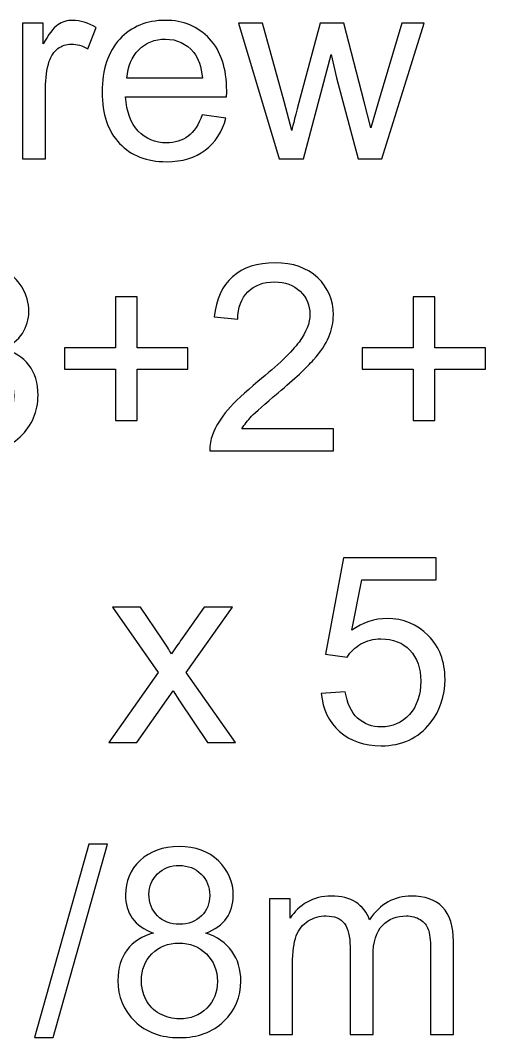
# Model space of a CAD drawing. Header units: centimetres. Extents: x -108 to -8, y -16 to 21.
# Drawn here: x -101.29 to -96.77, y 10.69 to 20.58 of the extents above; entities that cross this region are included whole.
import ezdxf

# ---------------------------------------------------------------- set-up
doc = ezdxf.new("R2010")
doc.units = ezdxf.units.CM
doc.header["$MEASUREMENT"] = 0
doc.layers.add('Layer 1', color=7, linetype='Continuous')

msp = doc.modelspace()

# ---------------------------------------------------------------- linework, layer by layer
at = {"layer": 'Layer 1', "color": 250}
for points, knots in [([(-101.27295, 19.23282), (-101.27295, 19.23282), (-101.27295, 20.55108), (-101.27295, 20.55108), (-101.27295, 20.55108), (-101.07229, 20.55108), (-101.07229, 20.55108), (-101.07229, 20.55108), (-101.07229, 20.34915), (-101.07229, 20.34915), (-101.02107, 20.44271), (-100.97365, 20.50451), (-100.93005, 20.53415), (-100.88645, 20.5642), (-100.83861, 20.57902), (-100.78654, 20.57902), (-100.71119, 20.57902), (-100.63456, 20.55531), (-100.55667, 20.50832), (-100.55667, 20.50832), (-100.63626, 20.30216), (-100.63626, 20.30216), (-100.69044, 20.33264), (-100.74463, 20.34788), (-100.79882, 20.34788), (-100.8475, 20.34788), (-100.8911, 20.33306), (-100.92963, 20.30385), (-100.96815, 20.27464), (-100.99567, 20.234), (-101.01218, 20.18193), (-101.03715, 20.10277), (-101.04943, 20.01599), (-101.04943, 19.92158), (-101.04943, 19.92158), (-101.04943, 19.23282), (-101.04943, 19.23282), (-101.04943, 19.23282), (-101.27295, 19.23282), (-101.27295, 19.23282)], [0, 0, 0, 0, 0.0769231, 0.0769231, 0.0769231, 0.1538462, 0.1538462, 0.1538462, 0.2307692, 0.2307692, 0.2307692, 0.3076923, 0.3076923, 0.3076923, 0.3846154, 0.3846154, 0.3846154, 0.4615385, 0.4615385, 0.4615385, 0.5384615, 0.5384615, 0.5384615, 0.6153846, 0.6153846, 0.6153846, 0.6923077, 0.6923077, 0.6923077, 0.7692308, 0.7692308, 0.7692308, 0.8461538, 0.8461538, 0.8461538, 0.9230769, 0.9230769, 0.9230769, 1, 1, 1, 1]), ([(-99.52543, 19.65954), (-99.52543, 19.65954), (-99.29429, 19.62906), (-99.29429, 19.62906), (-99.33027, 19.49486), (-99.39758, 19.3903), (-99.4958, 19.31622), (-99.59401, 19.24213), (-99.71932, 19.20488), (-99.87214, 19.20488), (-100.06433, 19.20488), (-100.21673, 19.26415), (-100.32934, 19.38268), (-100.44195, 19.50079), (-100.49825, 19.66716), (-100.49825, 19.88094), (-100.49825, 20.10192), (-100.44152, 20.2738), (-100.32765, 20.39572), (-100.21377, 20.51806), (-100.06603, 20.57902), (-99.88442, 20.57902), (-99.70873, 20.57902), (-99.56522, 20.51933), (-99.45389, 20.39953), (-99.34255, 20.27972), (-99.28667, 20.11124), (-99.28667, 19.89407), (-99.28667, 19.88094), (-99.28709, 19.86105), (-99.28794, 19.8348), (-99.28794, 19.8348), (-100.26965, 19.8348), (-100.26965, 19.8348), (-100.26118, 19.69044), (-100.22054, 19.57953), (-100.14688, 19.50291), (-100.07365, 19.42628), (-99.98178, 19.38776), (-99.87214, 19.38776), (-99.79044, 19.38776), (-99.72059, 19.40935), (-99.66301, 19.45253), (-99.60502, 19.49571), (-99.5593, 19.56471), (-99.52543, 19.65954)], [0, 0, 0, 0, 0.0666667, 0.0666667, 0.0666667, 0.1333333, 0.1333333, 0.1333333, 0.2, 0.2, 0.2, 0.2666667, 0.2666667, 0.2666667, 0.3333333, 0.3333333, 0.3333333, 0.4, 0.4, 0.4, 0.4666667, 0.4666667, 0.4666667, 0.5333333, 0.5333333, 0.5333333, 0.6, 0.6, 0.6, 0.6666667, 0.6666667, 0.6666667, 0.7333333, 0.7333333, 0.7333333, 0.8, 0.8, 0.8, 0.8666667, 0.8666667, 0.8666667, 0.9333333, 0.9333333, 0.9333333, 1, 1, 1, 1]), ([(-98.77486, 19.23282), (-98.77486, 19.23282), (-99.17322, 20.55108), (-99.17322, 20.55108), (-99.17322, 20.55108), (-98.93954, 20.55108), (-98.93954, 20.55108), (-98.93954, 20.55108), (-98.72914, 19.79035), (-98.72914, 19.79035), (-98.72914, 19.79035), (-98.65464, 19.50714), (-98.65464, 19.50714), (-98.65167, 19.52111), (-98.62881, 19.6117), (-98.58648, 19.77892), (-98.58648, 19.77892), (-98.37778, 20.55108), (-98.37778, 20.55108), (-98.37778, 20.55108), (-98.14875, 20.55108), (-98.14875, 20.55108), (-98.14875, 20.55108), (-97.95021, 19.78569), (-97.95021, 19.78569), (-97.95021, 19.78569), (-97.88544, 19.53466), (-97.88544, 19.53466), (-97.88544, 19.53466), (-97.80966, 19.78908), (-97.80966, 19.78908), (-97.80966, 19.78908), (-97.58191, 20.55108), (-97.58191, 20.55108), (-97.58191, 20.55108), (-97.36474, 20.55108), (-97.36474, 20.55108), (-97.36474, 20.55108), (-97.77834, 19.23282), (-97.77834, 19.23282), (-97.77834, 19.23282), (-98.00948, 19.23282), (-98.00948, 19.23282), (-98.00948, 19.23282), (-98.2186, 20.02149), (-98.2186, 20.02149), (-98.2186, 20.02149), (-98.27152, 20.24713), (-98.27152, 20.24713), (-98.27152, 20.24713), (-98.53822, 19.23282), (-98.53822, 19.23282), (-98.53822, 19.23282), (-98.77486, 19.23282), (-98.77486, 19.23282)], [0, 0, 0, 0, 0.0555556, 0.0555556, 0.0555556, 0.1111111, 0.1111111, 0.1111111, 0.1666667, 0.1666667, 0.1666667, 0.2222222, 0.2222222, 0.2222222, 0.2777778, 0.2777778, 0.2777778, 0.3333333, 0.3333333, 0.3333333, 0.3888889, 0.3888889, 0.3888889, 0.4444444, 0.4444444, 0.4444444, 0.5, 0.5, 0.5, 0.5555556, 0.5555556, 0.5555556, 0.6111111, 0.6111111, 0.6111111, 0.6666667, 0.6666667, 0.6666667, 0.7222222, 0.7222222, 0.7222222, 0.7777778, 0.7777778, 0.7777778, 0.8333333, 0.8333333, 0.8333333, 0.8888889, 0.8888889, 0.8888889, 0.9444444, 0.9444444, 0.9444444, 1, 1, 1, 1]), ([(-100.25695, 20.01768), (-100.25695, 20.01768), (-99.52289, 20.01768), (-99.52289, 20.01768), (-99.53263, 20.12859), (-99.56099, 20.21157), (-99.60713, 20.26702), (-99.67783, 20.35296), (-99.77012, 20.39614), (-99.88315, 20.39614), (-99.98559, 20.39614), (-100.07153, 20.36185), (-100.14138, 20.29327), (-100.21081, 20.22469), (-100.24933, 20.13283), (-100.25695, 20.01768)], [0, 0, 0, 0, 0.2, 0.2, 0.2, 0.4, 0.4, 0.4, 0.6, 0.6, 0.6, 0.8, 0.8, 0.8, 1, 1, 1, 1]), ([(-102.31351, 16.87781), (-102.31351, 16.87781), (-102.08999, 16.90829), (-102.08999, 16.90829), (-102.06417, 16.78129), (-102.02099, 16.68985), (-101.9596, 16.63397), (-101.89822, 16.57809), (-101.82287, 16.55015), (-101.73354, 16.55015), (-101.62771, 16.55015), (-101.53839, 16.58656), (-101.46642, 16.65937), (-101.39445, 16.73218), (-101.35847, 16.82235), (-101.35847, 16.92988), (-101.35847, 17.03233), (-101.39191, 17.11699), (-101.45922, 17.18388), (-101.52611, 17.25034), (-101.6112, 17.28379), (-101.71492, 17.28379), (-101.75725, 17.28379), (-101.80974, 17.27532), (-101.87282, 17.25881), (-101.87282, 17.25881), (-101.84784, 17.45439), (-101.84784, 17.45439), (-101.83303, 17.4527), (-101.82075, 17.45185), (-101.81186, 17.45185), (-101.71619, 17.45185), (-101.63067, 17.47683), (-101.55405, 17.52636), (-101.47785, 17.57589), (-101.43975, 17.65209), (-101.43975, 17.75496), (-101.43975, 17.83666), (-101.46769, 17.90439), (-101.52315, 17.95816), (-101.5786, 18.01192), (-101.65015, 18.03859), (-101.73778, 18.03859), (-101.82498, 18.03859), (-101.89737, 18.01107), (-101.95537, 17.95604), (-102.01337, 17.90101), (-102.05062, 17.81846), (-102.06713, 17.70839), (-102.06713, 17.70839), (-102.29065, 17.74903), (-102.29065, 17.74903), (-102.26313, 17.89889), (-102.20133, 18.01531), (-102.10438, 18.09786), (-102.00786, 18.18041), (-101.88721, 18.22147), (-101.74328, 18.22147), (-101.64422, 18.22147), (-101.55278, 18.2003), (-101.46938, 18.15755), (-101.38556, 18.11521), (-101.32164, 18.05722), (-101.27761, 17.98398), (-101.23316, 17.91032), (-101.21115, 17.83243), (-101.21115, 17.74988), (-101.21115, 17.67156), (-101.23232, 17.60044), (-101.27423, 17.53609), (-101.31656, 17.47175), (-101.37921, 17.42052), (-101.46176, 17.38242), (-101.35424, 17.35787), (-101.27084, 17.30622), (-101.21115, 17.22791), (-101.15188, 17.15001), (-101.12225, 17.0518), (-101.12225, 16.93454), (-101.12225, 16.77579), (-101.18025, 16.64074), (-101.29582, 16.53025), (-101.41181, 16.41976), (-101.55828, 16.36473), (-101.73524, 16.36473), (-101.89483, 16.36473), (-102.02734, 16.41257), (-102.13275, 16.50782), (-102.23858, 16.60307), (-102.29869, 16.72626), (-102.31351, 16.87781)], [0, 0, 0, 0, 0.0333333, 0.0333333, 0.0333333, 0.0666667, 0.0666667, 0.0666667, 0.1, 0.1, 0.1, 0.1333333, 0.1333333, 0.1333333, 0.1666667, 0.1666667, 0.1666667, 0.2, 0.2, 0.2, 0.2333333, 0.2333333, 0.2333333, 0.2666667, 0.2666667, 0.2666667, 0.3, 0.3, 0.3, 0.3333333, 0.3333333, 0.3333333, 0.3666667, 0.3666667, 0.3666667, 0.4, 0.4, 0.4, 0.4333333, 0.4333333, 0.4333333, 0.4666667, 0.4666667, 0.4666667, 0.5, 0.5, 0.5, 0.5333333, 0.5333333, 0.5333333, 0.5666667, 0.5666667, 0.5666667, 0.6, 0.6, 0.6, 0.6333333, 0.6333333, 0.6333333, 0.6666667, 0.6666667, 0.6666667, 0.7, 0.7, 0.7, 0.7333333, 0.7333333, 0.7333333, 0.7666667, 0.7666667, 0.7666667, 0.8, 0.8, 0.8, 0.8333333, 0.8333333, 0.8333333, 0.8666667, 0.8666667, 0.8666667, 0.9, 0.9, 0.9, 0.9333333, 0.9333333, 0.9333333, 0.9666667, 0.9666667, 0.9666667, 1, 1, 1, 1]), ([(-98.24655, 16.60857), (-98.24655, 16.60857), (-98.24655, 16.39521), (-98.24655, 16.39521), (-98.24655, 16.39521), (-99.45051, 16.39521), (-99.45051, 16.39521), (-99.4522, 16.44897), (-99.44331, 16.50062), (-99.42426, 16.55057), (-99.39336, 16.63228), (-99.34383, 16.71313), (-99.27567, 16.7923), (-99.20752, 16.87146), (-99.11015, 16.9629), (-98.98357, 17.06662), (-98.78672, 17.22875), (-98.65295, 17.35702), (-98.5831, 17.45185), (-98.51283, 17.54668), (-98.47769, 17.63642), (-98.47769, 17.72109), (-98.47769, 17.80957), (-98.50944, 17.88407), (-98.57294, 17.94503), (-98.63644, 18.00557), (-98.71941, 18.03605), (-98.82144, 18.03605), (-98.92939, 18.03605), (-99.01575, 18.00388), (-99.08052, 17.93953), (-99.14529, 17.87561), (-99.17788, 17.78671), (-99.17873, 17.67283), (-99.17873, 17.67283), (-99.40733, 17.69569), (-99.40733, 17.69569), (-99.39167, 17.86672), (-99.3324, 17.9971), (-99.22995, 18.08685), (-99.12708, 18.1766), (-98.9895, 18.22147), (-98.81636, 18.22147), (-98.64194, 18.22147), (-98.50351, 18.17321), (-98.40191, 18.07627), (-98.29989, 17.97932), (-98.24909, 17.8591), (-98.24909, 17.71601), (-98.24909, 17.6432), (-98.26391, 17.57165), (-98.29396, 17.50138), (-98.3236, 17.43068), (-98.37313, 17.3566), (-98.44213, 17.27871), (-98.51156, 17.20124), (-98.62628, 17.09413), (-98.7863, 16.95867), (-98.9205, 16.84606), (-99.00686, 16.76986), (-99.04496, 16.72964), (-99.08306, 16.68943), (-99.11438, 16.64921), (-99.13936, 16.60857), (-99.13936, 16.60857), (-98.24655, 16.60857), (-98.24655, 16.60857)], [0, 0, 0, 0, 0.0454545, 0.0454545, 0.0454545, 0.0909091, 0.0909091, 0.0909091, 0.1363636, 0.1363636, 0.1363636, 0.1818182, 0.1818182, 0.1818182, 0.2272727, 0.2272727, 0.2272727, 0.2727273, 0.2727273, 0.2727273, 0.3181818, 0.3181818, 0.3181818, 0.3636364, 0.3636364, 0.3636364, 0.4090909, 0.4090909, 0.4090909, 0.4545455, 0.4545455, 0.4545455, 0.5, 0.5, 0.5, 0.5454545, 0.5454545, 0.5454545, 0.5909091, 0.5909091, 0.5909091, 0.6363636, 0.6363636, 0.6363636, 0.6818182, 0.6818182, 0.6818182, 0.7272727, 0.7272727, 0.7272727, 0.7727273, 0.7727273, 0.7727273, 0.8181818, 0.8181818, 0.8181818, 0.8636364, 0.8636364, 0.8636364, 0.9090909, 0.9090909, 0.9090909, 0.9545455, 0.9545455, 0.9545455, 1, 1, 1, 1]), ([(-100.36999, 16.68985), (-100.36999, 16.68985), (-100.36999, 17.18769), (-100.36999, 17.18769), (-100.36999, 17.18769), (-100.86529, 17.18769), (-100.86529, 17.18769), (-100.86529, 17.18769), (-100.86529, 17.39597), (-100.86529, 17.39597), (-100.86529, 17.39597), (-100.36999, 17.39597), (-100.36999, 17.39597), (-100.36999, 17.39597), (-100.36999, 17.89127), (-100.36999, 17.89127), (-100.36999, 17.89127), (-100.15917, 17.89127), (-100.15917, 17.89127), (-100.15917, 17.89127), (-100.15917, 17.39597), (-100.15917, 17.39597), (-100.15917, 17.39597), (-99.66387, 17.39597), (-99.66387, 17.39597), (-99.66387, 17.39597), (-99.66387, 17.18769), (-99.66387, 17.18769), (-99.66387, 17.18769), (-100.15917, 17.18769), (-100.15917, 17.18769), (-100.15917, 17.18769), (-100.15917, 16.68985), (-100.15917, 16.68985), (-100.15917, 16.68985), (-100.36999, 16.68985), (-100.36999, 16.68985)], [0, 0, 0, 0, 0.0833333, 0.0833333, 0.0833333, 0.1666667, 0.1666667, 0.1666667, 0.25, 0.25, 0.25, 0.3333333, 0.3333333, 0.3333333, 0.4166667, 0.4166667, 0.4166667, 0.5, 0.5, 0.5, 0.5833333, 0.5833333, 0.5833333, 0.6666667, 0.6666667, 0.6666667, 0.75, 0.75, 0.75, 0.8333333, 0.8333333, 0.8333333, 0.9166667, 0.9166667, 0.9166667, 1, 1, 1, 1]), ([(-97.47397, 16.68985), (-97.47397, 16.68985), (-97.47397, 17.18769), (-97.47397, 17.18769), (-97.47397, 17.18769), (-97.96927, 17.18769), (-97.96927, 17.18769), (-97.96927, 17.18769), (-97.96927, 17.39597), (-97.96927, 17.39597), (-97.96927, 17.39597), (-97.47397, 17.39597), (-97.47397, 17.39597), (-97.47397, 17.39597), (-97.47397, 17.89127), (-97.47397, 17.89127), (-97.47397, 17.89127), (-97.26315, 17.89127), (-97.26315, 17.89127), (-97.26315, 17.89127), (-97.26315, 17.39597), (-97.26315, 17.39597), (-97.26315, 17.39597), (-96.76785, 17.39597), (-96.76785, 17.39597), (-96.76785, 17.39597), (-96.76785, 17.18769), (-96.76785, 17.18769), (-96.76785, 17.18769), (-97.26315, 17.18769), (-97.26315, 17.18769), (-97.26315, 17.18769), (-97.26315, 16.68985), (-97.26315, 16.68985), (-97.26315, 16.68985), (-97.47397, 16.68985), (-97.47397, 16.68985)], [0, 0, 0, 0, 0.0833333, 0.0833333, 0.0833333, 0.1666667, 0.1666667, 0.1666667, 0.25, 0.25, 0.25, 0.3333333, 0.3333333, 0.3333333, 0.4166667, 0.4166667, 0.4166667, 0.5, 0.5, 0.5, 0.5833333, 0.5833333, 0.5833333, 0.6666667, 0.6666667, 0.6666667, 0.75, 0.75, 0.75, 0.8333333, 0.8333333, 0.8333333, 0.9166667, 0.9166667, 0.9166667, 1, 1, 1, 1]), ([(-98.36719, 14.03512), (-98.36719, 14.03512), (-98.13351, 14.0529), (-98.13351, 14.0529), (-98.11615, 13.93902), (-98.07594, 13.85351), (-98.01328, 13.79594), (-97.95063, 13.73879), (-97.87401, 13.71), (-97.78384, 13.71), (-97.67504, 13.71), (-97.58402, 13.75064), (-97.50994, 13.8315), (-97.43628, 13.91278), (-97.39945, 14.0203), (-97.39945, 14.15408), (-97.39945, 14.2815), (-97.43459, 14.38183), (-97.50528, 14.45549), (-97.57598, 14.52915), (-97.66954, 14.56598), (-97.78595, 14.56598), (-97.85834, 14.56598), (-97.92311, 14.54947), (-97.98069, 14.51645), (-98.03784, 14.48343), (-98.08271, 14.44067), (-98.11573, 14.38818), (-98.11573, 14.38818), (-98.32655, 14.41866), (-98.32655, 14.41866), (-98.32655, 14.41866), (-98.15129, 15.35338), (-98.15129, 15.35338), (-98.15129, 15.35338), (-97.24959, 15.35338), (-97.24959, 15.35338), (-97.24959, 15.35338), (-97.24959, 15.14002), (-97.24959, 15.14002), (-97.24959, 15.14002), (-97.97307, 15.14002), (-97.97307, 15.14002), (-97.97307, 15.14002), (-98.07001, 14.64938), (-98.07001, 14.64938), (-97.96121, 14.726), (-97.84691, 14.7641), (-97.72753, 14.7641), (-97.56921, 14.7641), (-97.43543, 14.70907), (-97.32664, 14.599), (-97.21784, 14.48893), (-97.16323, 14.34754), (-97.16323, 14.17482), (-97.16323, 14.01014), (-97.21107, 13.8679), (-97.30674, 13.7481), (-97.42316, 13.60078), (-97.58233, 13.52712), (-97.78384, 13.52712), (-97.94894, 13.52712), (-98.08356, 13.57369), (-98.18812, 13.6664), (-98.29268, 13.75911), (-98.35237, 13.88187), (-98.36719, 14.03512)], [0, 0, 0, 0, 0.0454545, 0.0454545, 0.0454545, 0.0909091, 0.0909091, 0.0909091, 0.1363636, 0.1363636, 0.1363636, 0.1818182, 0.1818182, 0.1818182, 0.2272727, 0.2272727, 0.2272727, 0.2727273, 0.2727273, 0.2727273, 0.3181818, 0.3181818, 0.3181818, 0.3636364, 0.3636364, 0.3636364, 0.4090909, 0.4090909, 0.4090909, 0.4545455, 0.4545455, 0.4545455, 0.5, 0.5, 0.5, 0.5454545, 0.5454545, 0.5454545, 0.5909091, 0.5909091, 0.5909091, 0.6363636, 0.6363636, 0.6363636, 0.6818182, 0.6818182, 0.6818182, 0.7272727, 0.7272727, 0.7272727, 0.7727273, 0.7727273, 0.7727273, 0.8181818, 0.8181818, 0.8181818, 0.8636364, 0.8636364, 0.8636364, 0.9090909, 0.9090909, 0.9090909, 0.9545455, 0.9545455, 0.9545455, 1, 1, 1, 1]), ([(-100.43433, 13.5576), (-100.43433, 13.5576), (-99.953, 14.24044), (-99.953, 14.24044), (-99.953, 14.24044), (-100.39877, 14.87586), (-100.39877, 14.87586), (-100.39877, 14.87586), (-100.12403, 14.87586), (-100.12403, 14.87586), (-100.12403, 14.87586), (-99.91575, 14.56471), (-99.91575, 14.56471), (-99.87722, 14.50629), (-99.84674, 14.45888), (-99.82515, 14.42162), (-99.78748, 14.47454), (-99.75403, 14.52238), (-99.72398, 14.56513), (-99.72398, 14.56513), (-99.50469, 14.87586), (-99.50469, 14.87586), (-99.50469, 14.87586), (-99.23164, 14.87586), (-99.23164, 14.87586), (-99.23164, 14.87586), (-99.67995, 14.24044), (-99.67995, 14.24044), (-99.67995, 14.24044), (-99.20243, 13.5576), (-99.20243, 13.5576), (-99.20243, 13.5576), (-99.47421, 13.5576), (-99.47421, 13.5576), (-99.47421, 13.5576), (-99.74684, 13.964), (-99.74684, 13.964), (-99.74684, 13.964), (-99.80907, 14.06179), (-99.80907, 14.06179), (-99.80907, 14.06179), (-100.16128, 13.5576), (-100.16128, 13.5576), (-100.16128, 13.5576), (-100.43433, 13.5576), (-100.43433, 13.5576)], [0, 0, 0, 0, 0.0666667, 0.0666667, 0.0666667, 0.1333333, 0.1333333, 0.1333333, 0.2, 0.2, 0.2, 0.2666667, 0.2666667, 0.2666667, 0.3333333, 0.3333333, 0.3333333, 0.4, 0.4, 0.4, 0.4666667, 0.4666667, 0.4666667, 0.5333333, 0.5333333, 0.5333333, 0.6, 0.6, 0.6, 0.6666667, 0.6666667, 0.6666667, 0.7333333, 0.7333333, 0.7333333, 0.8, 0.8, 0.8, 0.8666667, 0.8666667, 0.8666667, 0.9333333, 0.9333333, 0.9333333, 1, 1, 1, 1]), ([(-101.15527, 10.68951), (-101.15527, 10.68951), (-100.62695, 12.56911), (-100.62695, 12.56911), (-100.62695, 12.56911), (-100.44703, 12.56911), (-100.44703, 12.56911), (-100.44703, 12.56911), (-100.97535, 10.68951), (-100.97535, 10.68951), (-100.97535, 10.68951), (-101.15527, 10.68951), (-101.15527, 10.68951)], [0, 0, 0, 0, 0.25, 0.25, 0.25, 0.5, 0.5, 0.5, 0.75, 0.75, 0.75, 1, 1, 1, 1]), ([(-99.99872, 11.70593), (-100.09143, 11.7398), (-100.16001, 11.78848), (-100.20488, 11.85114), (-100.24933, 11.91421), (-100.27177, 11.98957), (-100.27177, 12.0772), (-100.27177, 12.2097), (-100.22436, 12.32061), (-100.12953, 12.41078), (-100.03428, 12.50095), (-99.90813, 12.54625), (-99.75022, 12.54625), (-99.5919, 12.54625), (-99.46405, 12.50011), (-99.36753, 12.40782), (-99.27101, 12.31553), (-99.22275, 12.20335), (-99.22275, 12.07085), (-99.22275, 11.9866), (-99.24476, 11.91294), (-99.28879, 11.85071), (-99.33282, 11.78806), (-99.3997, 11.7398), (-99.48987, 11.70593), (-99.37854, 11.66953), (-99.29429, 11.61111), (-99.2363, 11.52983), (-99.1783, 11.44897), (-99.14909, 11.35245), (-99.14909, 11.23984), (-99.14909, 11.08448), (-99.20412, 10.95409), (-99.31377, 10.84826), (-99.42383, 10.74243), (-99.56819, 10.68951), (-99.74726, 10.68951), (-99.92633, 10.68951), (-100.07069, 10.74243), (-100.18075, 10.84868), (-100.2904, 10.95494), (-100.34543, 11.08744), (-100.34543, 11.24619), (-100.34543, 11.3643), (-100.31537, 11.46336), (-100.25526, 11.54295), (-100.19515, 11.62296), (-100.10963, 11.67715), (-99.99872, 11.70593)], [0, 0, 0, 0, 0.0625, 0.0625, 0.0625, 0.125, 0.125, 0.125, 0.1875, 0.1875, 0.1875, 0.25, 0.25, 0.25, 0.3125, 0.3125, 0.3125, 0.375, 0.375, 0.375, 0.4375, 0.4375, 0.4375, 0.5, 0.5, 0.5, 0.5625, 0.5625, 0.5625, 0.625, 0.625, 0.625, 0.6875, 0.6875, 0.6875, 0.75, 0.75, 0.75, 0.8125, 0.8125, 0.8125, 0.875, 0.875, 0.875, 0.9375, 0.9375, 0.9375, 1, 1, 1, 1]), ([(-100.04317, 12.08524), (-100.04317, 11.99888), (-100.01565, 11.92861), (-99.96104, 11.874), (-99.90601, 11.81939), (-99.83404, 11.79187), (-99.74472, 11.79187), (-99.65794, 11.79187), (-99.58766, 11.81896), (-99.53305, 11.87315), (-99.47844, 11.92734), (-99.45135, 11.9938), (-99.45135, 12.07254), (-99.45135, 12.15467), (-99.47929, 12.22367), (-99.53559, 12.27955), (-99.59147, 12.33543), (-99.66217, 12.36337), (-99.74726, 12.36337), (-99.8332, 12.36337), (-99.90389, 12.33585), (-99.95977, 12.28124), (-100.01523, 12.22663), (-100.04317, 12.16144), (-100.04317, 12.08524)], [0, 0, 0, 0, 0.125, 0.125, 0.125, 0.25, 0.25, 0.25, 0.375, 0.375, 0.375, 0.5, 0.5, 0.5, 0.625, 0.625, 0.625, 0.75, 0.75, 0.75, 0.875, 0.875, 0.875, 1, 1, 1, 1]), ([(-98.86927, 10.71999), (-98.86927, 10.71999), (-98.86927, 12.03825), (-98.86927, 12.03825), (-98.86927, 12.03825), (-98.66861, 12.03825), (-98.66861, 12.03825), (-98.66861, 12.03825), (-98.66861, 11.85198), (-98.66861, 11.85198), (-98.62755, 11.91633), (-98.57251, 11.9684), (-98.50393, 12.00735), (-98.43535, 12.04672), (-98.35746, 12.06619), (-98.26983, 12.06619), (-98.17246, 12.06619), (-98.09245, 12.04587), (-98.03022, 12.00565), (-97.96799, 11.96501), (-97.92397, 11.90871), (-97.89857, 11.8359), (-97.79358, 11.98957), (-97.65769, 12.06619), (-97.49005, 12.06619), (-97.35882, 12.06619), (-97.25764, 12.03021), (-97.18737, 11.95782), (-97.11667, 11.88543), (-97.08111, 11.77409), (-97.08111, 11.62381), (-97.08111, 11.62381), (-97.08111, 10.71999), (-97.08111, 10.71999), (-97.08111, 10.71999), (-97.30463, 10.71999), (-97.30463, 10.71999), (-97.30463, 10.71999), (-97.30463, 11.54972), (-97.30463, 11.54972), (-97.30463, 11.63862), (-97.31225, 11.70297), (-97.32664, 11.74234), (-97.34104, 11.78171), (-97.36728, 11.81304), (-97.40581, 11.83717), (-97.44391, 11.8613), (-97.48878, 11.87315), (-97.54, 11.87315), (-97.63314, 11.87315), (-97.71018, 11.84225), (-97.77157, 11.78086), (-97.83295, 11.71906), (-97.86343, 11.62042), (-97.86343, 11.48495), (-97.86343, 11.48495), (-97.86343, 10.71999), (-97.86343, 10.71999), (-97.86343, 10.71999), (-98.08695, 10.71999), (-98.08695, 10.71999), (-98.08695, 10.71999), (-98.08695, 11.57555), (-98.08695, 11.57555), (-98.08695, 11.67461), (-98.10515, 11.74911), (-98.14156, 11.79864), (-98.17797, 11.84817), (-98.23766, 11.87315), (-98.32021, 11.87315), (-98.38286, 11.87315), (-98.44086, 11.85664), (-98.4942, 11.82362), (-98.54754, 11.7906), (-98.58606, 11.74234), (-98.61019, 11.67842), (-98.6339, 11.61492), (-98.64575, 11.52305), (-98.64575, 11.40325), (-98.64575, 11.40325), (-98.64575, 10.71999), (-98.64575, 10.71999), (-98.64575, 10.71999), (-98.86927, 10.71999), (-98.86927, 10.71999)], [0, 0, 0, 0, 0.0357143, 0.0357143, 0.0357143, 0.0714286, 0.0714286, 0.0714286, 0.1071429, 0.1071429, 0.1071429, 0.1428571, 0.1428571, 0.1428571, 0.1785714, 0.1785714, 0.1785714, 0.2142857, 0.2142857, 0.2142857, 0.25, 0.25, 0.25, 0.2857143, 0.2857143, 0.2857143, 0.3214286, 0.3214286, 0.3214286, 0.3571429, 0.3571429, 0.3571429, 0.3928571, 0.3928571, 0.3928571, 0.4285714, 0.4285714, 0.4285714, 0.4642857, 0.4642857, 0.4642857, 0.5, 0.5, 0.5, 0.5357143, 0.5357143, 0.5357143, 0.5714286, 0.5714286, 0.5714286, 0.6071429, 0.6071429, 0.6071429, 0.6428571, 0.6428571, 0.6428571, 0.6785714, 0.6785714, 0.6785714, 0.7142857, 0.7142857, 0.7142857, 0.75, 0.75, 0.75, 0.7857143, 0.7857143, 0.7857143, 0.8214286, 0.8214286, 0.8214286, 0.8571429, 0.8571429, 0.8571429, 0.8928571, 0.8928571, 0.8928571, 0.9285714, 0.9285714, 0.9285714, 0.9642857, 0.9642857, 0.9642857, 1, 1, 1, 1]), ([(-100.11683, 11.2445), (-100.11683, 11.18058), (-100.10201, 11.11919), (-100.07238, 11.0595), (-100.04275, 11.00024), (-99.99787, 10.95409), (-99.93776, 10.9215), (-99.87807, 10.8889), (-99.81372, 10.87239), (-99.74557, 10.87239), (-99.63804, 10.87239), (-99.54999, 10.90668), (-99.48098, 10.97526), (-99.41198, 11.04384), (-99.37769, 11.13105), (-99.37769, 11.23688), (-99.37769, 11.34441), (-99.41325, 11.43331), (-99.48395, 11.50358), (-99.55507, 11.57385), (-99.64481, 11.60899), (-99.75276, 11.60899), (-99.8586, 11.60899), (-99.94538, 11.57428), (-100.01396, 11.50485), (-100.08254, 11.43542), (-100.11683, 11.34864), (-100.11683, 11.2445)], [0, 0, 0, 0, 0.1111111, 0.1111111, 0.1111111, 0.2222222, 0.2222222, 0.2222222, 0.3333333, 0.3333333, 0.3333333, 0.4444444, 0.4444444, 0.4444444, 0.5555556, 0.5555556, 0.5555556, 0.6666667, 0.6666667, 0.6666667, 0.7777778, 0.7777778, 0.7777778, 0.8888889, 0.8888889, 0.8888889, 1, 1, 1, 1])]:
    msp.add_open_spline(points, degree=3, knots=knots, dxfattribs=at)

doc.saveas('drawing.dxf')
